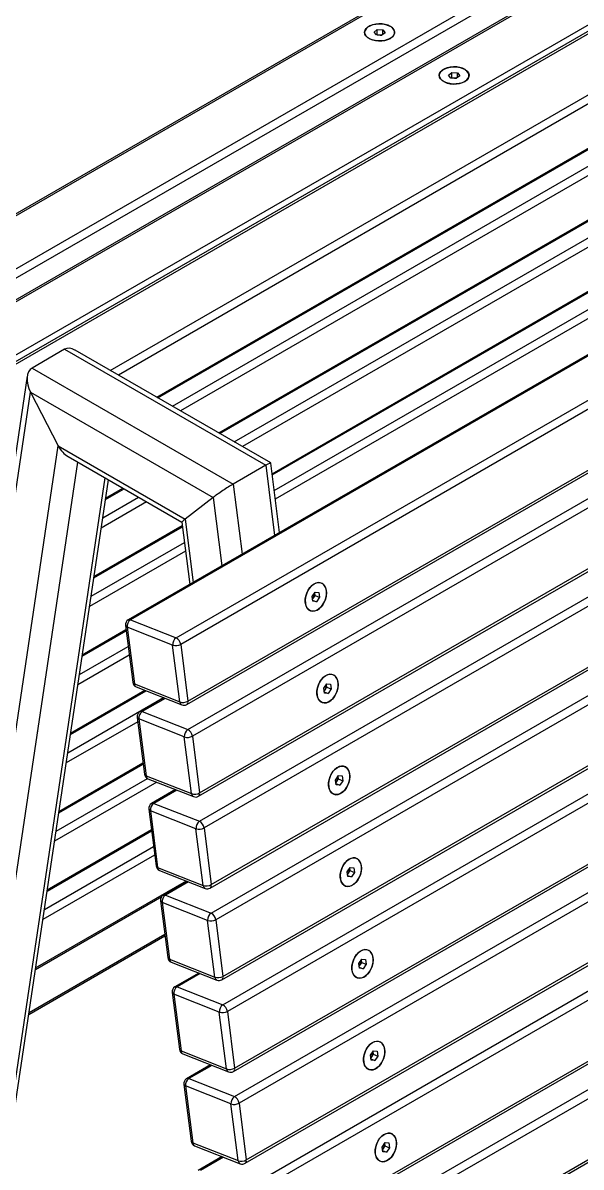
# Model space of a CAD drawing. Header units: millimetres. Extents: x 2692 to 8632, y -671 to 3529.
# Drawn here: x 6569 to 6860, y 1106 to 1702 of the extents above; entities that cross this region are included whole.
import ezdxf

# ---------------------------------------------------------------- set-up
doc = ezdxf.new("R2010")
doc.units = ezdxf.units.MM

# ---------------------------------------------------------------- blocks, each defined once
blk = doc.blocks.new('izometria')
for p, q in [((-1554.86, 1983.98), (-2823.41, 1251.67)), ((-1553.03, 1983.61), (-2821.57, 1251.3)), ((-1412.38, 1897.49), (-2680.93, 1165.17)), ((-1411.22, 1897.5), (-2679.77, 1165.18)), ((-2656.02, 1155.82), (-1387.47, 1888.14)), ((-1385.04, 1884.7), (-2653.59, 1152.38)), ((-2650.43, 1121.02), (-1381.88, 1853.33)), ((-2649.83, 1122.79), (-1381.28, 1855.11)), ((-1929.14, 1844.93), (-3197.69, 1112.61)), ((-1927.64, 1844.78), (-3196.19, 1112.46)), ((-2649.94, 1107.95), (-1381.39, 1840.27)), ((-1378.96, 1836.83), (-2647.51, 1104.51)), ((-3172.15, 1098.58), (-1903.6, 1830.9)), ((-1901.48, 1827.23), (-3170.03, 1094.91)), ((-1890.25, 1822.48), (-3158.8, 1090.16)), ((-1888.75, 1822.33), (-3157.3, 1090.01)), ((-3133.26, 1076.13), (-1864.71, 1808.45)), ((-2644.34, 1073.15), (-1375.79, 1805.47)), ((-2643.75, 1074.92), (-1375.2, 1807.24)), ((-2643.85, 1060.08), (-1375.3, 1792.4)), ((-1372.88, 1788.96), (-2641.43, 1056.64)), ((-2638.26, 1025.28), (-1369.71, 1757.6)), ((-2637.66, 1027.05), (-1369.11, 1759.37)), ((-2637.77, 1012.21), (-1369.22, 1744.53)), ((-1366.79, 1741.09), (-2635.34, 1008.77)), ((-2632.18, 977.41), (-1363.63, 1709.73)), ((-2631.58, 979.18), (-1363.03, 1711.5)), ((-2631.68, 964.34), (-1363.13, 1696.66)), ((-1360.71, 1693.22), (-2629.26, 960.9)), ((-2626.09, 929.54), (-1357.54, 1661.86)), ((-2625.5, 931.31), (-1356.95, 1663.63)), ((-2625.6, 916.47), (-1357.05, 1648.79)), ((-1354.62, 1645.35), (-2623.17, 913.04)), ((-2620.01, 881.67), (-1351.46, 1613.99)), ((-2619.41, 883.44), (-1350.86, 1615.76)), ((-2619.52, 868.6), (-1350.97, 1600.92)), ((-2690.32, 1295.31), (-2171.53, 1594.8)), ((-1348.54, 1597.48), (-2617.09, 865.17)), ((-2172.32, 1589.5), (-2686.13, 1292.89)), ((-2666.14, 1281.35), (-2176.08, 1564.25)), ((-2613.92, 833.8), (-1345.37, 1566.12)), ((-2613.33, 835.57), (-1344.78, 1567.89)), ((-2665.56, 1281.02), (-2176.19, 1563.53)), ((-2657.98, 1276.64), (-2177.62, 1553.95)), ((-2613.43, 820.73), (-1344.88, 1553.05)), ((-2178.4, 1548.66), (-2653.79, 1274.22)), ((-1342.46, 1549.62), (-2611.01, 817.3)), ((-2633.8, 1262.69), (-2182.17, 1523.41)), ((-2633.23, 1262.35), (-2182.27, 1522.69)), ((-2607.84, 785.93), (-1339.29, 1518.25)), ((-2607.24, 787.71), (-1338.7, 1520.02)), ((-2625.65, 1257.98), (-2183.7, 1513.11)), ((-2184.49, 1507.81), (-2621.46, 1255.56)), ((-2605.96, 1241.43), (-2188.25, 1482.57)), ((-2605.88, 1240.81), (-2188.36, 1481.84)), ((-2604.84, 1232.65), (-2189.78, 1472.26)), ((-2552.78, 1471.84), (-2551.1, 1473.2)), ((-2551.58, 1470.32), (-2552.78, 1471.84)), ((-2548.7, 1470.16), (-2551.58, 1470.32)), ((-2551.16, 1470.3), (-2551.1, 1470.35)), ((-2551.1, 1473.2), (-2548.21, 1473.04)), ((-2551.1, 1470.35), (-2551.1, 1473.2)), ((-2551.1, 1470.35), (-2549.65, 1470.26)), ((-2549.65, 1470.26), (-2548.64, 1470.21)), ((-2547.01, 1471.52), (-2548.7, 1470.16)), ((-2548.21, 1473.04), (-2547.01, 1471.52)), ((-2548.21, 1470.55), (-2548.21, 1473.04)), ((-2190.57, 1466.97), (-2604.27, 1228.15)), ((-2513.89, 1449.39), (-2512.21, 1450.75)), ((-2512.21, 1450.75), (-2509.32, 1450.59)), ((-2512.21, 1447.89), (-2512.21, 1450.75)), ((-2512.69, 1447.87), (-2513.89, 1449.39)), ((-2509.81, 1447.71), (-2512.69, 1447.87)), ((-2512.27, 1447.84), (-2512.21, 1447.89)), ((-2512.21, 1447.89), (-2510.76, 1447.81)), ((-2510.76, 1447.81), (-2509.75, 1447.76)), ((-2508.12, 1449.07), (-2509.81, 1447.71)), ((-2509.32, 1450.59), (-2508.12, 1449.07)), ((-2509.32, 1448.1), (-2509.32, 1450.59)), ((-2714.16, 1306.37), (-2731.13, 1296.57)), ((-2714.16, 1306.37), (-2609.27, 1245.82)), ((-2606.69, 1247.03), (-2708.74, 1305.95)), ((-2731.13, 1296.57), (-2626.25, 1236.02)), ((-2733.63, 1292.33), (-2829.86, 646.24)), ((-2828.19, 637.9), (-2731.95, 1283.98)), ((-2731.95, 1283.98), (-2717.46, 1256.02)), ((-2731.95, 1283.98), (-2636.73, 1229.02)), ((-2813.7, 609.93), (-2717.46, 1256.02)), ((-2717.46, 1256.02), (-2651.23, 1217.79)), ((-2712.39, 1250.39), (-2653.01, 1216.11)), ((-2803.21, 603.88), (-2707.34, 1247.47)), ((-2609.27, 1245.82), (-2626.25, 1236.02)), ((-2609.27, 1245.82), (-2604.62, 1209.22)), ((-2602.05, 1210.71), (-2606.67, 1247)), ((-2786.24, 613.67), (-2693.06, 1239.23)), ((-2783.74, 617.91), (-2691.34, 1238.24)), ((-2626.25, 1236.02), (-2621.59, 1199.43)), ((-2692.87, 1227.92), (-2683.17, 1233.52)), ((-2692.77, 1228.65), (-2683.75, 1233.85)), ((-2671.4, 1226.73), (-2695.09, 1213.05)), ((-2694.3, 1218.34), (-2675.59, 1229.14)), ((-2636.73, 1229.02), (-2651.23, 1217.79)), ((-2636.73, 1229.02), (-2632.2, 1193.31)), ((-2698.96, 1187.08), (-2652.71, 1213.78)), ((-2698.85, 1187.8), (-2652.79, 1214.39)), ((-2653.01, 1216.13), (-2648.88, 1183.67)), ((-2651.23, 1217.79), (-2647.03, 1184.74)), ((-2651.1, 1201.11), (-2701.17, 1172.21)), ((-2700.39, 1177.5), (-2651.67, 1205.62)), ((-2585.07, 1177.37), (-2583.48, 1179.68)), ((-2584.71, 1174.87), (-2585.07, 1177.37)), ((-2584.42, 1176.8), (-2584.89, 1176.11)), ((-2583.62, 1177.96), (-2584.42, 1176.8)), ((-2583.8, 1179.22), (-2583.8, 1179.21)), ((-2583.8, 1179.21), (-2583.62, 1177.96)), ((-2583.62, 1177.96), (-2581.18, 1176.99)), ((-2583.48, 1179.68), (-2581.53, 1179.49)), ((-2581.18, 1176.99), (-2582.77, 1174.68)), ((-2581.53, 1179.49), (-2581.18, 1176.99)), ((-2584.8, 1175.48), (-2582.77, 1174.68)), ((-2582.77, 1174.68), (-2584.71, 1174.87)), ((-2679.77, 1165.18), (-2656.02, 1155.82)), ((-2705.04, 1146.23), (-2682.07, 1159.5)), ((-2704.93, 1146.96), (-2682.15, 1160.11)), ((-2682.41, 1162.19), (-2678.65, 1132.6)), ((-2657.81, 1151.98), (-2681.56, 1161.35)), ((-2681.56, 1161.35), (-2677.79, 1131.76)), ((-2653.59, 1152.38), (-2649.83, 1122.79)), ((-2680.46, 1146.83), (-2707.26, 1131.36)), ((-2706.47, 1136.66), (-2681.03, 1151.34)), ((-2654.05, 1122.39), (-2657.81, 1151.98)), ((-2711.02, 1106.11), (-2672.34, 1128.44)), ((-2677.79, 1131.76), (-2654.05, 1122.39)), ((-2676.77, 1130.19), (-2653.03, 1120.82)), ((-2578.99, 1129.5), (-2577.4, 1131.81)), ((-2578.63, 1127), (-2578.99, 1129.5)), ((-2578.33, 1128.93), (-2578.81, 1128.24)), ((-2577.54, 1130.09), (-2578.33, 1128.93)), ((-2577.72, 1131.35), (-2577.71, 1131.34)), ((-2577.71, 1131.34), (-2577.54, 1130.09)), ((-2577.54, 1130.09), (-2575.09, 1129.12)), ((-2577.4, 1131.81), (-2575.45, 1131.62)), ((-2575.09, 1129.12), (-2576.68, 1126.81)), ((-2575.45, 1131.62), (-2575.09, 1129.12)), ((-2712.55, 1095.81), (-2662.65, 1124.62)), ((-2711.13, 1105.39), (-2671.66, 1128.17)), ((-2662.37, 1124.51), (-2674.85, 1117.3)), ((-2661.69, 1124.24), (-2673.68, 1117.31)), ((-2578.72, 1127.61), (-2576.68, 1126.81)), ((-2576.68, 1126.81), (-2578.63, 1127)), ((-2673.68, 1117.31), (-2649.94, 1107.95)), ((-2676.04, 1112.05), (-2713.34, 1090.52)), ((-2676.33, 1114.32), (-2672.57, 1084.73)), ((-2651.73, 1104.11), (-2675.47, 1113.48)), ((-2675.47, 1113.48), (-2671.71, 1083.89)), ((-2647.51, 1104.51), (-2643.75, 1074.92)), ((-2647.96, 1074.52), (-2651.73, 1104.11)), ((-2717.21, 1064.54), (-2673.23, 1089.93)), ((-2717.1, 1065.27), (-2673.3, 1090.55)), ((-2666.04, 1080.49), (-2719.43, 1049.67)), ((-2718.64, 1054.97), (-2671, 1082.46)), ((-2671.71, 1083.89), (-2647.96, 1074.52)), ((-2670.69, 1082.32), (-2646.94, 1072.96)), ((-2572.9, 1081.63), (-2571.31, 1083.94)), ((-2572.55, 1079.13), (-2572.9, 1081.63)), ((-2572.25, 1081.06), (-2572.72, 1080.37)), ((-2571.45, 1082.22), (-2572.25, 1081.06)), ((-2571.63, 1083.48), (-2571.63, 1083.47)), ((-2571.63, 1083.47), (-2571.45, 1082.22)), ((-2571.45, 1082.22), (-2569.01, 1081.25)), ((-2571.31, 1083.94), (-2569.36, 1083.76)), ((-2569.01, 1081.25), (-2570.6, 1078.94)), ((-2569.36, 1083.76), (-2569.01, 1081.25)), ((-2656.28, 1076.64), (-2668.77, 1069.43)), ((-2655.6, 1076.37), (-2667.6, 1069.44)), ((-2572.63, 1079.74), (-2570.6, 1078.94)), ((-2570.6, 1078.94), (-2572.55, 1079.13)), ((-2667.6, 1069.44), (-2643.85, 1060.08)), ((-2670.24, 1066.46), (-2666.48, 1036.86)), ((-2645.64, 1056.24), (-2669.39, 1065.61)), ((-2669.39, 1065.61), (-2665.63, 1036.02)), ((-2641.43, 1056.64), (-2637.66, 1027.05)), ((-2723.29, 1023.7), (-2668.81, 1055.15)), ((-2723.19, 1024.42), (-2668.88, 1055.77)), ((-2641.88, 1026.65), (-2645.64, 1056.24)), ((-2724.72, 1014.12), (-2667.77, 1047)), ((-2667.2, 1042.49), (-2725.51, 1008.83)), ((-2665.63, 1036.02), (-2641.88, 1026.65)), ((-2664.61, 1034.45), (-2640.86, 1025.09)), ((-2566.82, 1033.76), (-2565.23, 1036.07)), ((-2566.46, 1031.26), (-2566.82, 1033.76)), ((-2566.16, 1033.19), (-2566.64, 1032.5)), ((-2565.37, 1034.35), (-2566.16, 1033.19)), ((-2565.55, 1035.61), (-2565.55, 1035.6)), ((-2565.55, 1035.6), (-2565.37, 1034.35)), ((-2565.37, 1034.35), (-2562.92, 1033.39)), ((-2565.23, 1036.07), (-2563.28, 1035.89)), ((-2562.92, 1033.39), (-2564.52, 1031.07)), ((-2563.28, 1035.89), (-2562.92, 1033.39)), ((-2729.27, 983.58), (-2650.67, 1028.95)), ((-2650.2, 1028.77), (-2662.68, 1021.56)), ((-2649.52, 1028.5), (-2661.51, 1021.58)), ((-2566.55, 1031.87), (-2564.52, 1031.07)), ((-2564.52, 1031.07), (-2566.46, 1031.26)), ((-2729.38, 982.85), (-2663.48, 1020.9)), ((-2661.51, 1021.58), (-2637.77, 1012.21)), ((-2664.16, 1018.59), (-2660.4, 988.99)), ((-2639.56, 1008.38), (-2663.3, 1017.74)), ((-2663.3, 1017.74), (-2659.54, 988.15)), ((-2635.8, 978.78), (-2639.56, 1008.38)), ((-2635.34, 1008.77), (-2631.58, 979.18)), ((-2732.89, 959.27), (-2661.83, 1000.29)), ((-2732.73, 960.38), (-2661.95, 1001.23)), ((-2659.54, 988.15), (-2635.8, 978.78)), ((-2658.52, 986.58), (-2634.78, 977.22)), ((-2560.74, 985.89), (-2559.14, 988.21)), ((-2560.38, 983.39), (-2560.74, 985.89)), ((-2560.08, 985.32), (-2560.56, 984.63)), ((-2559.28, 986.48), (-2560.08, 985.32)), ((-2559.46, 987.74), (-2559.46, 987.73)), ((-2559.46, 987.73), (-2559.28, 986.48)), ((-2559.28, 986.48), (-2556.84, 985.52)), ((-2559.14, 988.21), (-2557.2, 988.02)), ((-2556.84, 985.52), (-2558.43, 983.2)), ((-2557.2, 988.02), (-2556.84, 985.52)), ((-2644.12, 980.9), (-2656.6, 973.69)), ((-2643.43, 980.63), (-2655.43, 973.71)), ((-2560.47, 984.01), (-2558.43, 983.2)), ((-2558.43, 983.2), (-2560.38, 983.39)), ((-2655.43, 973.71), (-2631.68, 964.34)), ((-2658.07, 970.72), (-2654.31, 941.13)), ((-2633.47, 960.51), (-2657.22, 969.87)), ((-2657.22, 969.87), (-2653.46, 940.28)), ((-2629.71, 930.91), (-2633.47, 960.51)), ((-2629.26, 960.9), (-2625.5, 931.31)), ((-2653.46, 940.28), (-2629.71, 930.91)), ((-2652.44, 938.71), (-2628.69, 929.35)), ((-2554.65, 938.02), (-2553.06, 940.34)), ((-2554.3, 935.52), (-2554.65, 938.02)), ((-2554, 937.45), (-2554.47, 936.76)), ((-2553.2, 938.61), (-2554, 937.45)), ((-2553.38, 939.87), (-2553.38, 939.86)), ((-2553.38, 939.86), (-2553.2, 938.61)), ((-2553.2, 938.61), (-2550.76, 937.65)), ((-2553.06, 940.34), (-2551.11, 940.15)), ((-2550.76, 937.65), (-2552.35, 935.33)), ((-2551.11, 940.15), (-2550.76, 937.65)), ((-2638.03, 933.03), (-2650.51, 925.82)), ((-2637.35, 932.76), (-2649.35, 925.84)), ((-2554.38, 936.14), (-2552.35, 935.33)), ((-2552.35, 935.33), (-2554.3, 935.52)), ((-2649.35, 925.84), (-2625.6, 916.47)), ((-2651.99, 922.85), (-2648.23, 893.26)), ((-2627.39, 912.64), (-2651.14, 922)), ((-2651.14, 922), (-2647.37, 892.41)), ((-2623.63, 883.05), (-2627.39, 912.64)), ((-2623.17, 913.04), (-2619.41, 883.44)), ((-2647.37, 892.41), (-2623.63, 883.05)), ((-2646.35, 890.84), (-2622.61, 881.48)), ((-2548.57, 890.15), (-2546.98, 892.47)), ((-2548.21, 887.65), (-2548.57, 890.15)), ((-2547.91, 889.59), (-2548.39, 888.89)), ((-2547.12, 890.74), (-2547.91, 889.59)), ((-2547.3, 892), (-2547.29, 891.99)), ((-2547.29, 891.99), (-2547.12, 890.74)), ((-2547.12, 890.74), (-2544.67, 889.78)), ((-2546.98, 892.47), (-2545.03, 892.28)), ((-2544.67, 889.78), (-2546.26, 887.46)), ((-2545.03, 892.28), (-2544.67, 889.78)), ((-2631.95, 885.16), (-2644.43, 877.96)), ((-2631.27, 884.89), (-2643.26, 877.97)), ((-2548.3, 888.27), (-2546.26, 887.46)), ((-2546.26, 887.46), (-2548.21, 887.65))]:
    blk.add_line(p, q)
at = {"flags": 128}
for points in [[(-2556.99, 1469.82), (-2556.13, 1468.99), (-2554.98, 1468.28), (-2553.59, 1467.72), (-2552.03, 1467.36), (-2550.38, 1467.19), (-2548.69, 1467.24), (-2547.07, 1467.49), (-2545.58, 1467.94), (-2544.28, 1468.57), (-2543.26, 1469.34), (-2542.54, 1470.21), (-2542.17, 1471.16), (-2542.15, 1472.13), (-2542.5, 1473.08), (-2543.2, 1473.97), (-2544.21, 1474.75), (-2545.48, 1475.38), (-2546.96, 1475.84), (-2548.58, 1476.11), (-2550.26, 1476.17), (-2551.93, 1476.02), (-2553.5, 1475.67), (-2554.9, 1475.13), (-2556.06, 1474.43), (-2556.94, 1473.6), (-2557.49, 1472.68), (-2557.68, 1471.71), (-2557.51, 1470.75), (-2556.99, 1469.82)], [(-2544.39, 1468.5), (-2545.71, 1467.89), (-2547.21, 1467.46), (-2548.85, 1467.23), (-2550.53, 1467.2), (-2552.18, 1467.38), (-2553.73, 1467.77), (-2555.1, 1468.33), (-2556.22, 1469.06), (-2557.05, 1469.9), (-2557.54, 1470.83), (-2557.68, 1471.8), (-2557.45, 1472.76), (-2556.87, 1473.68), (-2555.97, 1474.5), (-2554.78, 1475.18), (-2553.36, 1475.71), (-2551.78, 1476.04), (-2550.11, 1476.17), (-2548.43, 1476.09), (-2546.82, 1475.81), (-2545.36, 1475.33), (-2544.1, 1474.68), (-2543.12, 1473.89), (-2542.46, 1473), (-2542.14, 1472.04), (-2542.18, 1471.07), (-2542.59, 1470.13), (-2543.34, 1469.26), (-2544.39, 1468.5)], [(-2518.1, 1447.37), (-2517.24, 1446.53), (-2516.09, 1445.82), (-2514.7, 1445.27), (-2513.14, 1444.91), (-2511.48, 1444.74), (-2509.8, 1444.79), (-2508.18, 1445.04), (-2506.68, 1445.49), (-2505.39, 1446.11), (-2504.37, 1446.88), (-2503.65, 1447.76), (-2503.27, 1448.71), (-2503.26, 1449.68), (-2503.61, 1450.63), (-2504.31, 1451.52), (-2505.32, 1452.3), (-2506.59, 1452.93), (-2508.07, 1453.39), (-2509.69, 1453.66), (-2511.37, 1453.72), (-2513.04, 1453.57), (-2514.6, 1453.21), (-2516, 1452.67), (-2517.17, 1451.97), (-2518.05, 1451.14), (-2518.6, 1450.23), (-2518.79, 1449.26), (-2518.62, 1448.29), (-2518.1, 1447.37)], [(-2505.5, 1446.05), (-2506.81, 1445.44), (-2508.32, 1445.01), (-2509.96, 1444.78), (-2511.64, 1444.75), (-2513.29, 1444.93), (-2514.84, 1445.32), (-2516.21, 1445.88), (-2517.33, 1446.61), (-2518.16, 1447.45), (-2518.65, 1448.38), (-2518.79, 1449.35), (-2518.56, 1450.31), (-2517.98, 1451.23), (-2517.08, 1452.04), (-2515.88, 1452.73), (-2514.47, 1453.25), (-2512.89, 1453.59), (-2511.22, 1453.72), (-2509.54, 1453.64), (-2507.93, 1453.36), (-2506.47, 1452.88), (-2505.21, 1452.23), (-2504.23, 1451.44), (-2503.57, 1450.55), (-2503.25, 1449.59), (-2503.29, 1448.62), (-2503.7, 1447.68), (-2504.45, 1446.81), (-2505.5, 1446.05)], [(-2588.61, 1173.88), (-2588.28, 1172.52), (-2587.7, 1171.37), (-2586.91, 1170.49), (-2585.95, 1169.93), (-2584.85, 1169.7), (-2583.67, 1169.82), (-2582.46, 1170.29), (-2581.29, 1171.08), (-2580.2, 1172.16), (-2579.25, 1173.47), (-2578.48, 1174.95), (-2577.93, 1176.54), (-2577.62, 1178.16), (-2577.56, 1179.73), (-2577.77, 1181.18), (-2578.23, 1182.45), (-2578.91, 1183.47), (-2579.8, 1184.19), (-2580.84, 1184.59), (-2581.98, 1184.64), (-2583.18, 1184.34), (-2584.38, 1183.71), (-2585.51, 1182.77), (-2586.54, 1181.57), (-2587.41, 1180.17), (-2588.07, 1178.62), (-2588.51, 1177.01), (-2588.69, 1175.41), (-2588.61, 1173.88)], [(-2583.98, 1183.96), (-2582.78, 1184.48), (-2581.59, 1184.66), (-2580.48, 1184.5), (-2579.49, 1183.99), (-2578.66, 1183.16), (-2578.05, 1182.05), (-2577.67, 1180.72), (-2577.55, 1179.22), (-2577.69, 1177.62), (-2578.08, 1176.01), (-2578.71, 1174.45), (-2579.55, 1173.01), (-2580.55, 1171.77), (-2581.67, 1170.79), (-2582.86, 1170.1), (-2584.06, 1169.74), (-2585.22, 1169.74), (-2586.28, 1170.08), (-2587.2, 1170.75), (-2587.92, 1171.72), (-2588.42, 1172.95), (-2588.67, 1174.37), (-2588.66, 1175.93), (-2588.39, 1177.55), (-2587.88, 1179.14), (-2587.14, 1180.65), (-2586.22, 1182), (-2585.15, 1183.11), (-2583.98, 1183.96)], [(-2582.53, 1126.01), (-2582.19, 1124.65), (-2581.62, 1123.5), (-2580.83, 1122.62), (-2579.86, 1122.06), (-2578.76, 1121.83), (-2577.58, 1121.96), (-2576.38, 1122.42), (-2575.21, 1123.21), (-2574.12, 1124.29), (-2573.17, 1125.6), (-2572.4, 1127.08), (-2571.84, 1128.67), (-2571.53, 1130.29), (-2571.48, 1131.86), (-2571.69, 1133.31), (-2572.14, 1134.58), (-2572.83, 1135.6), (-2573.71, 1136.32), (-2574.75, 1136.72), (-2575.9, 1136.77), (-2577.1, 1136.47), (-2578.29, 1135.84), (-2579.43, 1134.9), (-2580.46, 1133.7), (-2581.32, 1132.3), (-2581.99, 1130.75), (-2582.42, 1129.14), (-2582.61, 1127.54), (-2582.53, 1126.01)], [(-2577.9, 1136.09), (-2576.7, 1136.61), (-2575.51, 1136.79), (-2574.39, 1136.63), (-2573.4, 1136.12), (-2572.58, 1135.29), (-2571.97, 1134.19), (-2571.59, 1132.85), (-2571.47, 1131.35), (-2571.61, 1129.76), (-2572, 1128.14), (-2572.63, 1126.58), (-2573.46, 1125.14), (-2574.47, 1123.9), (-2575.59, 1122.92), (-2576.78, 1122.23), (-2577.98, 1121.88), (-2579.14, 1121.87), (-2580.2, 1122.21), (-2581.11, 1122.88), (-2581.83, 1123.85), (-2582.33, 1125.08), (-2582.58, 1126.5), (-2582.57, 1128.06), (-2582.31, 1129.68), (-2581.79, 1131.28), (-2581.06, 1132.78), (-2580.13, 1134.13), (-2579.06, 1135.25), (-2577.9, 1136.09)], [(-2576.44, 1078.15), (-2576.11, 1076.78), (-2575.53, 1075.63), (-2574.75, 1074.75), (-2573.78, 1074.19), (-2572.68, 1073.96), (-2571.5, 1074.09), (-2570.3, 1074.55), (-2569.12, 1075.35), (-2568.03, 1076.42), (-2567.08, 1077.73), (-2566.31, 1079.21), (-2565.76, 1080.8), (-2565.45, 1082.42), (-2565.4, 1083.99), (-2565.6, 1085.45), (-2566.06, 1086.71), (-2566.75, 1087.73), (-2567.63, 1088.46), (-2568.67, 1088.85), (-2569.81, 1088.9), (-2571.01, 1088.61), (-2572.21, 1087.97), (-2573.35, 1087.03), (-2574.37, 1085.83), (-2575.24, 1084.43), (-2575.9, 1082.88), (-2576.34, 1081.27), (-2576.52, 1079.67), (-2576.44, 1078.15)], [(-2571.82, 1088.22), (-2570.61, 1088.74), (-2569.43, 1088.93), (-2568.31, 1088.76), (-2567.32, 1088.25), (-2566.5, 1087.42), (-2565.88, 1086.32), (-2565.51, 1084.98), (-2565.38, 1083.48), (-2565.52, 1081.89), (-2565.92, 1080.27), (-2566.54, 1078.71), (-2567.38, 1077.27), (-2568.38, 1076.04), (-2569.5, 1075.05), (-2570.69, 1074.36), (-2571.9, 1074.01), (-2573.06, 1074), (-2574.12, 1074.34), (-2575.03, 1075.01), (-2575.75, 1075.98), (-2576.25, 1077.21), (-2576.5, 1078.64), (-2576.49, 1080.19), (-2576.22, 1081.81), (-2575.71, 1083.41), (-2574.97, 1084.91), (-2574.05, 1086.26), (-2572.98, 1087.38), (-2571.82, 1088.22)], [(-2570.36, 1030.28), (-2570.03, 1028.91), (-2569.45, 1027.76), (-2568.66, 1026.88), (-2567.7, 1026.32), (-2566.6, 1026.09), (-2565.42, 1026.22), (-2564.21, 1026.69), (-2563.04, 1027.48), (-2561.95, 1028.55), (-2561, 1029.86), (-2560.23, 1031.35), (-2559.67, 1032.93), (-2559.36, 1034.55), (-2559.31, 1036.12), (-2559.52, 1037.58), (-2559.98, 1038.84), (-2560.66, 1039.86), (-2561.55, 1040.59), (-2562.58, 1040.98), (-2563.73, 1041.03), (-2564.93, 1040.74), (-2566.12, 1040.1), (-2567.26, 1039.17), (-2568.29, 1037.97), (-2569.15, 1036.56), (-2569.82, 1035.02), (-2570.26, 1033.4), (-2570.44, 1031.8), (-2570.36, 1030.28)], [(-2565.73, 1040.35), (-2564.53, 1040.87), (-2563.34, 1041.06), (-2562.23, 1040.89), (-2561.23, 1040.38), (-2560.41, 1039.55), (-2559.8, 1038.45), (-2559.42, 1037.11), (-2559.3, 1035.61), (-2559.44, 1034.02), (-2559.83, 1032.4), (-2560.46, 1030.84), (-2561.3, 1029.41), (-2562.3, 1028.17), (-2563.42, 1027.18), (-2564.61, 1026.49), (-2565.81, 1026.14), (-2566.97, 1026.13), (-2568.03, 1026.47), (-2568.94, 1027.14), (-2569.67, 1028.11), (-2570.16, 1029.34), (-2570.41, 1030.77), (-2570.41, 1032.32), (-2570.14, 1033.94), (-2569.62, 1035.54), (-2568.89, 1037.04), (-2567.96, 1038.39), (-2566.9, 1039.51), (-2565.73, 1040.35)], [(-2564.28, 982.41), (-2563.94, 981.04), (-2563.37, 979.89), (-2562.58, 979.01), (-2561.61, 978.45), (-2560.51, 978.22), (-2559.33, 978.35), (-2558.13, 978.82), (-2556.95, 979.61), (-2555.87, 980.68), (-2554.91, 981.99), (-2554.14, 983.48), (-2553.59, 985.06), (-2553.28, 986.68), (-2553.23, 988.25), (-2553.43, 989.71), (-2553.89, 990.97), (-2554.58, 991.99), (-2555.46, 992.72), (-2556.5, 993.12), (-2557.65, 993.17), (-2558.84, 992.87), (-2560.04, 992.23), (-2561.18, 991.3), (-2562.2, 990.1), (-2563.07, 988.69), (-2563.74, 987.15), (-2564.17, 985.53), (-2564.35, 983.93), (-2564.28, 982.41)], [(-2559.65, 992.48), (-2558.45, 993), (-2557.26, 993.19), (-2556.14, 993.02), (-2555.15, 992.51), (-2554.33, 991.69), (-2553.71, 990.58), (-2553.34, 989.24), (-2553.22, 987.74), (-2553.36, 986.15), (-2553.75, 984.53), (-2554.38, 982.97), (-2555.21, 981.54), (-2556.21, 980.3), (-2557.34, 979.31), (-2558.53, 978.62), (-2559.73, 978.27), (-2560.89, 978.26), (-2561.95, 978.6), (-2562.86, 979.27), (-2563.58, 980.24), (-2564.08, 981.47), (-2564.33, 982.9), (-2564.32, 984.45), (-2564.05, 986.07), (-2563.54, 987.67), (-2562.8, 989.18), (-2561.88, 990.52), (-2560.81, 991.64), (-2559.65, 992.48)], [(-2558.19, 934.54), (-2557.86, 933.17), (-2557.28, 932.02), (-2556.49, 931.15), (-2555.53, 930.58), (-2554.43, 930.36), (-2553.25, 930.48), (-2552.04, 930.95), (-2550.87, 931.74), (-2549.78, 932.81), (-2548.83, 934.12), (-2548.06, 935.61), (-2547.51, 937.2), (-2547.2, 938.81), (-2547.14, 940.39), (-2547.35, 941.84), (-2547.81, 943.1), (-2548.49, 944.12), (-2549.38, 944.85), (-2550.42, 945.25), (-2551.56, 945.3), (-2552.76, 945), (-2553.96, 944.37), (-2555.09, 943.43), (-2556.12, 942.23), (-2556.99, 940.82), (-2557.65, 939.28), (-2558.09, 937.66), (-2558.27, 936.06), (-2558.19, 934.54)], [(-2553.56, 944.61), (-2552.36, 945.14), (-2551.17, 945.32), (-2550.06, 945.15), (-2549.07, 944.64), (-2548.24, 943.82), (-2547.63, 942.71), (-2547.25, 941.38), (-2547.13, 939.88), (-2547.27, 938.28), (-2547.66, 936.66), (-2548.29, 935.1), (-2549.13, 933.67), (-2550.13, 932.43), (-2551.25, 931.44), (-2552.44, 930.76), (-2553.65, 930.4), (-2554.8, 930.39), (-2555.86, 930.73), (-2556.78, 931.4), (-2557.5, 932.38), (-2558, 933.6), (-2558.25, 935.03), (-2558.24, 936.59), (-2557.97, 938.2), (-2557.46, 939.8), (-2556.72, 941.31), (-2555.8, 942.65), (-2554.73, 943.77), (-2553.56, 944.61)], [(-2552.11, 886.67), (-2551.77, 885.3), (-2551.2, 884.15), (-2550.41, 883.28), (-2549.44, 882.71), (-2548.34, 882.49), (-2547.17, 882.61), (-2545.96, 883.08), (-2544.79, 883.87), (-2543.7, 884.94), (-2542.75, 886.26), (-2541.98, 887.74), (-2541.42, 889.33), (-2541.11, 890.94), (-2541.06, 892.52), (-2541.27, 893.97), (-2541.72, 895.24), (-2542.41, 896.25), (-2543.29, 896.98), (-2544.33, 897.38), (-2545.48, 897.43), (-2546.68, 897.13), (-2547.87, 896.5), (-2549.01, 895.56), (-2550.04, 894.36), (-2550.9, 892.95), (-2551.57, 891.41), (-2552, 889.8), (-2552.19, 888.19), (-2552.11, 886.67)], [(-2547.48, 896.74), (-2546.28, 897.27), (-2545.09, 897.45), (-2543.97, 897.28), (-2542.98, 896.77), (-2542.16, 895.95), (-2541.55, 894.84), (-2541.17, 893.51), (-2541.05, 892.01), (-2541.19, 890.41), (-2541.58, 888.79), (-2542.21, 887.23), (-2543.04, 885.8), (-2544.05, 884.56), (-2545.17, 883.57), (-2546.36, 882.89), (-2547.56, 882.53), (-2548.72, 882.52), (-2549.78, 882.86), (-2550.69, 883.53), (-2551.42, 884.51), (-2551.91, 885.73), (-2552.16, 887.16), (-2552.15, 888.72), (-2551.89, 890.33), (-2551.37, 891.93), (-2550.64, 893.44), (-2549.71, 894.78), (-2548.64, 895.9), (-2547.48, 896.74)]]:
    blk.add_lwpolyline(points, dxfattribs=at)
for centre, radius, start, end in [((-2549.9, 1465.94), 4.33, 86.77192, 95.80935), ((-2549.87, 1466.21), 4.06, 77.42938, 86.90403), ((-2511.01, 1443.49), 4.33, 86.77192, 95.80935), ((-2510.98, 1443.77), 4.05, 77.42136, 86.91205), ((-2586.94, 1178.51), 3.05, 311.71018, 325.82274), ((-2587.31, 1178.82), 3.53, 325.00489, 6.22516), ((-2679.43, 1162.57), 3, 119.99731, 187.24313), ((-2677.5, 1161.79), 4.08, 123.77411, 186.20416), ((-2680.34, 1164.02), 1.3, 63.84938, 117.41351), ((-2681.28, 1162.48), 1.17, 194.36199, 256.20097), ((-2653.75, 1152.42), 4.08, 123.77466, 186.20361), ((-2656.17, 1157.13), 5.41, 252.33498, 298.45687), ((-2658.06, 1151.8), 4.5, 7.36319, 63.08689), ((-2675.67, 1132.98), 3, 187.24313, 248.47616), ((-2677.52, 1132.89), 1.17, 194.3622, 256.20076), ((-2675.97, 1131.83), 1.83, 182.3377, 243.84658), ((-2580.85, 1130.64), 3.05, 311.70198, 325.8273), ((-2581.22, 1130.96), 3.53, 325.00669, 6.22364), ((-2652.41, 1127.54), 5.41, 252.33473, 298.45712), ((-2652.22, 1122.46), 1.83, 182.3368, 243.84667), ((-2651.51, 1122.37), 1.73, 308.68271, 14.17311), ((-2673.35, 1114.7), 3, 119.99731, 187.24313), ((-2671.41, 1113.92), 4.08, 123.77466, 186.20361), ((-2674.25, 1116.15), 1.3, 63.84927, 117.41601), ((-2651.93, 1123.61), 3, 248.47616, 299.99731), ((-2675.19, 1114.61), 1.17, 194.36247, 256.20213), ((-2647.67, 1104.55), 4.08, 123.77486, 186.20407), ((-2650.09, 1109.26), 5.41, 252.33598, 298.45588), ((-2651.97, 1103.93), 4.5, 7.36322, 63.08713), ((-2669.59, 1085.11), 3, 187.24313, 248.47616), ((-2671.43, 1085.02), 1.17, 194.36122, 256.20173), ((-2669.88, 1083.96), 1.83, 182.3368, 243.84667), ((-2574.77, 1082.78), 3.05, 311.71388, 325.81785), ((-2575.14, 1083.09), 3.53, 325.00641, 6.22363), ((-2646.32, 1079.67), 5.41, 252.33554, 298.45631), ((-2646.14, 1074.6), 1.83, 182.33878, 243.84469), ((-2645.42, 1074.5), 1.73, 308.68372, 14.17162), ((-2667.27, 1066.83), 3, 119.99731, 187.24313), ((-2665.33, 1066.05), 4.08, 123.77486, 186.20407), ((-2668.17, 1068.28), 1.3, 63.85472, 117.40939), ((-2645.84, 1075.75), 3, 248.47616, 299.99731), ((-2669.11, 1066.75), 1.17, 194.36122, 256.20173), ((-2641.58, 1056.69), 4.08, 123.77506, 186.20321), ((-2644, 1061.4), 5.41, 252.33542, 298.45708), ((-2645.89, 1056.07), 4.5, 7.36254, 63.08792), ((-2663.51, 1037.24), 3, 187.24313, 248.47616), ((-2665.35, 1037.15), 1.17, 194.36122, 256.20173), ((-2663.8, 1036.09), 1.83, 182.33878, 243.84469), ((-2568.69, 1034.91), 3.05, 311.7063, 325.82663), ((-2569.06, 1035.22), 3.53, 325.00471, 6.22425), ((-2640.24, 1031.8), 5.41, 252.33567, 298.45683), ((-2639.34, 1026.63), 1.73, 308.68395, 14.17187), ((-2661.18, 1018.96), 3, 119.99731, 187.24313), ((-2659.24, 1018.18), 4.08, 123.77464, 186.20363), ((-2662.09, 1020.41), 1.3, 63.85287, 117.41002), ((-2640.05, 1026.73), 1.83, 182.3377, 243.84658), ((-2639.76, 1027.88), 3, 248.47616, 299.99731), ((-2663.02, 1018.88), 1.17, 194.3622, 256.20076), ((-2635.5, 1008.82), 4.08, 123.77519, 186.20308), ((-2639.81, 1008.2), 4.5, 7.36257, 63.08751), ((-2637.92, 1013.53), 5.41, 252.33473, 298.45712), ((-2657.42, 989.37), 3, 187.24313, 248.47616), ((-2659.26, 989.29), 1.17, 194.36199, 256.20097), ((-2657.72, 988.22), 1.83, 182.33744, 243.84617), ((-2562.6, 987.04), 3.05, 311.70586, 325.82828), ((-2562.97, 987.35), 3.53, 325.00395, 6.22609), ((-2634.16, 983.93), 5.41, 252.33541, 298.45644), ((-2633.26, 978.76), 1.73, 308.68549, 14.17033), ((-2655.1, 971.1), 3, 119.99731, 187.24313), ((-2653.16, 970.31), 4.08, 123.77473, 186.20354), ((-2656, 972.54), 1.3, 63.85375, 117.41033), ((-2633.97, 978.86), 1.83, 182.33653, 243.84626), ((-2633.68, 980.01), 3, 248.47616, 299.99731), ((-2656.94, 971.01), 1.17, 194.36181, 256.20114), ((-2629.41, 960.95), 4.08, 123.77473, 186.20354), ((-2633.72, 960.33), 4.5, 7.36256, 63.08771), ((-2631.83, 965.66), 5.41, 252.3348, 298.45738), ((-2651.34, 941.5), 3, 187.24313, 248.47616), ((-2653.18, 941.42), 1.17, 194.36099, 256.20279), ((-2651.63, 940.35), 1.83, 182.33752, 243.84527), ((-2556.52, 939.17), 3.05, 311.7132, 325.82094), ((-2556.89, 939.48), 3.53, 325.00409, 6.2261), ((-2628.07, 936.07), 5.41, 252.33556, 298.457), ((-2627.17, 930.89), 1.73, 308.68279, 14.17303), ((-2649.01, 923.23), 3, 119.99731, 187.24313), ((-2647.08, 922.44), 4.08, 123.77473, 186.20354), ((-2649.92, 924.67), 1.3, 63.85456, 117.40952), ((-2627.89, 930.99), 1.83, 182.33777, 243.84543), ((-2627.59, 932.14), 3, 248.47616, 299.99731), ((-2650.86, 923.14), 1.17, 194.36161, 256.20135), ((-2623.33, 913.08), 4.08, 123.77447, 186.2038), ((-2627.64, 912.46), 4.5, 7.36271, 63.08736), ((-2625.75, 917.79), 5.41, 252.33526, 298.45659), ((-2645.25, 893.64), 3, 187.24313, 248.47616), ((-2647.1, 893.55), 1.17, 194.35988, 256.20248), ((-2645.55, 892.49), 1.83, 182.33839, 243.84549), ((-2550.44, 891.3), 3.05, 311.71148, 325.82267), ((-2550.8, 891.61), 3.53, 325.00487, 6.22525), ((-2621.99, 888.2), 5.41, 252.33501, 298.45684), ((-2621.8, 883.12), 1.83, 182.33847, 243.845), ((-2621.51, 884.27), 3, 248.47616, 299.99731), ((-2621.09, 883.02), 1.73, 308.68254, 14.17305)]:
    blk.add_arc(centre, radius, start, end)
for centre, major_axis, ratio, start_param, end_param in [((-2709.33, 1297.05), (-4.57, 9.46), 0.620683, 5.543764, 6.329081), ((-2709.33, 1297.05), (-4.57, 9.46), 0.620683, 5.543764, 6.329081), ((-2726.3, 1287.25), (-4.57, 9.46), 0.620683, 0.045896, 1.616692), ((-2726.3, 1287.25), (-4.57, 9.46), 0.620683, 0.045896, 1.616692), ((-2711.8, 1259.29), (-4.57, 9.46), 0.620683, 1.616692, 2.402172), ((-2711.8, 1259.29), (-4.57, 9.46), 0.620683, 1.616692, 2.402172), ((-2614.11, 1242.08), (7.43, 4.94), 0.067759, 6.249592, 7.102096), ((-2614.11, 1242.08), (7.43, 4.94), 0.067759, 6.249592, 7.102096), ((-2631.08, 1232.28), (7.43, 4.94), 0.067759, 0.81891, 2.389707), ((-2631.08, 1232.28), (7.43, 4.94), 0.067759, 0.81891, 2.389707), ((-2645.57, 1221.05), (7.43, 4.94), 0.067759, 2.389707, 3.107999), ((-2645.57, 1221.05), (7.43, 4.94), 0.067759, 2.389707, 3.107999)]:
    blk.add_ellipse(centre, major_axis=major_axis, ratio=ratio, start_param=start_param, end_param=end_param)

msp = doc.modelspace()

# ---------------------------------------------------------------- block references
msp.add_blockref('izometria', (9305.22, 225.82))

doc.saveas('drawing.dxf')
